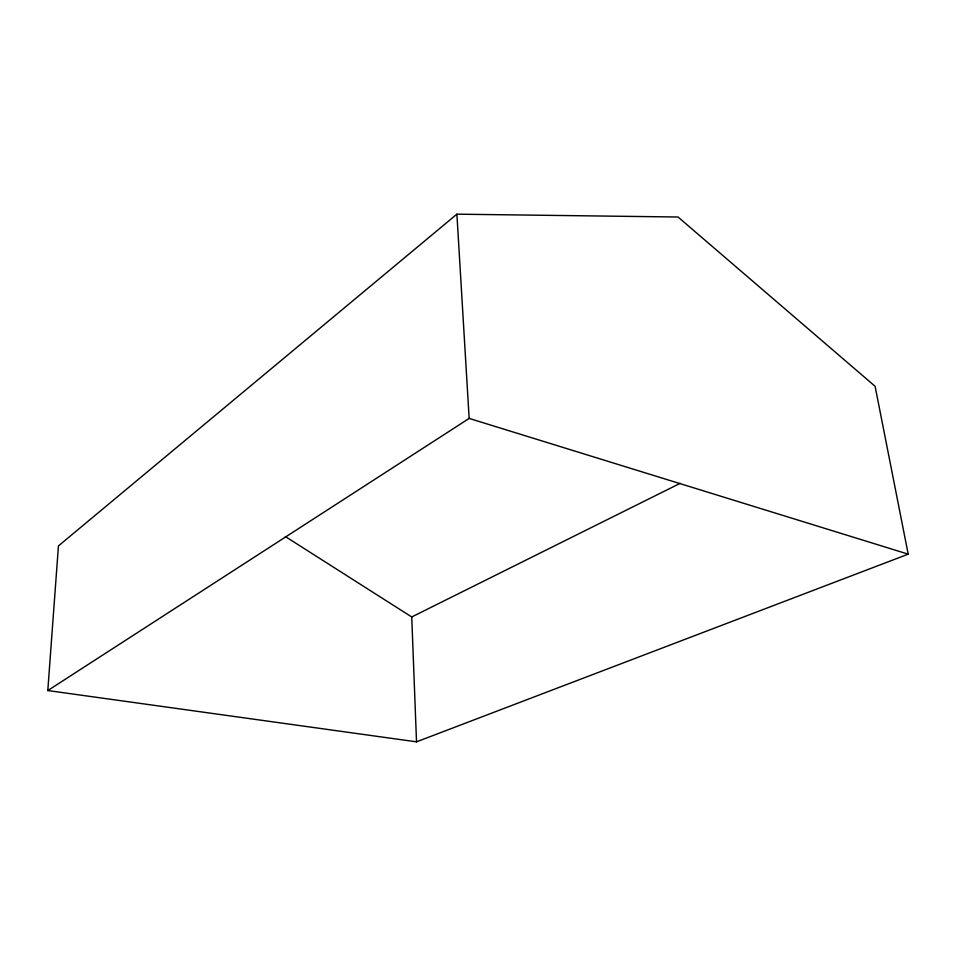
<?xml version="1.0" encoding="UTF-8"?>
<svg xmlns="http://www.w3.org/2000/svg" width="956" height="956" viewBox="0 0 956 956"><rect width="100%" height="100%" fill="white"/><g stroke="black" fill="none" stroke-linecap="round" stroke-linejoin="round"><path stroke-width="1.43" d="M47.8 690.543L58.436 545.912L456.896 214.168L678.031 217.012L875.098 386.296L908.2 554.157L416.517 741.832L47.8 690.543L469.157 418.417L908.2 554.157M285.318 536.531L411.737 616.967L680.242 483.294M456.896 214.168L469.157 418.417M411.737 616.967L416.517 741.832"/></g></svg>
